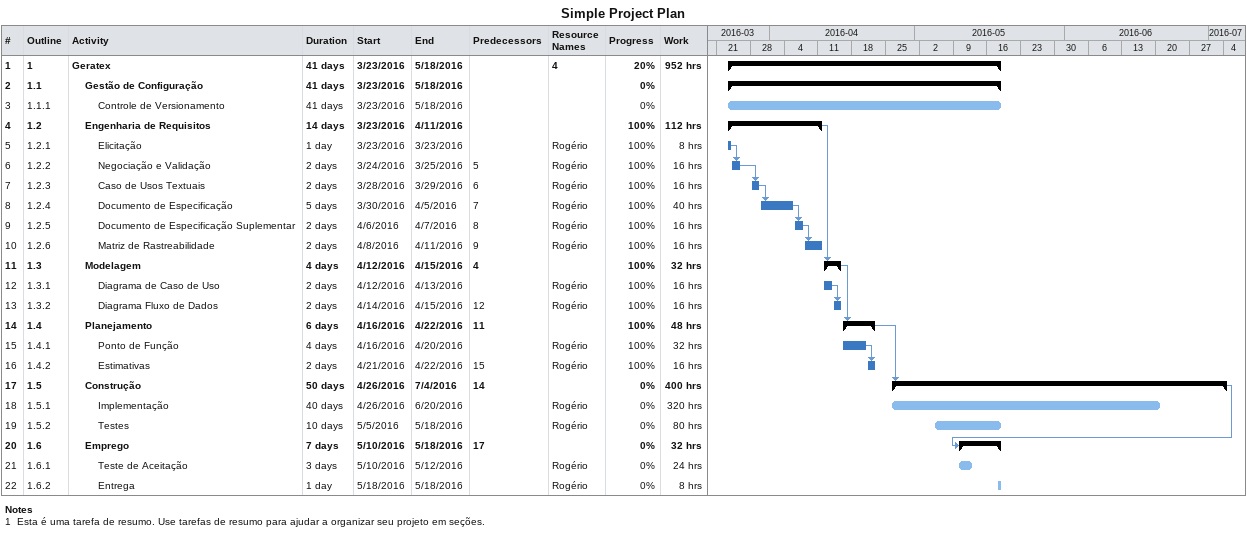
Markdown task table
Simple Project Plan

| ID | WBS | Task | Duration | Start | Finish | Predecessors | Resources | % complete | Work (h) |
|---|---|---|---|---|---|---|---|---|---|
| 1 | 1 | **Geratex** | 41d | 2016-03-23 | 2016-05-18 |  | 4 | 20 | 952 |
| 2 | 1.1 | **Gestão de Configuração** | 41d | 2016-03-23 | 2016-05-18 |  |  | 0 |  |
| 3 | 1.1.1 | Controle de Versionamento | 41d | 2016-03-23 | 2016-05-18 |  |  | 0 |  |
| 4 | 1.2 | **Engenharia de Requisitos** | 14d | 2016-03-23 | 2016-04-11 |  |  | 100 | 112 |
| 5 | 1.2.1 | Elicitação | 1d | 2016-03-23 | 2016-03-23 |  | Rogério | 100 | 8 |
| 6 | 1.2.2 | Negociação e Validação | 2d | 2016-03-24 | 2016-03-25 | 5 | Rogério | 100 | 16 |
| 7 | 1.2.3 | Caso de Usos Textuais | 2d | 2016-03-28 | 2016-03-29 | 6 | Rogério | 100 | 16 |
| 8 | 1.2.4 | Documento de Especificação | 5d | 2016-03-30 | 2016-04-05 | 7 | Rogério | 100 | 40 |
| 9 | 1.2.5 | Documento de Especificação Suplementar | 2d | 2016-04-06 | 2016-04-07 | 8 | Rogério | 100 | 16 |
| 10 | 1.2.6 | Matriz de Rastreabilidade | 2d | 2016-04-08 | 2016-04-11 | 9 | Rogério | 100 | 16 |
| 11 | 1.3 | **Modelagem** | 4d | 2016-04-12 | 2016-04-15 | 4 |  | 100 | 32 |
| 12 | 1.3.1 | Diagrama de Caso de Uso | 2d | 2016-04-12 | 2016-04-13 |  | Rogério | 100 | 16 |
| 13 | 1.3.2 | Diagrama Fluxo de Dados | 2d | 2016-04-14 | 2016-04-15 | 12 | Rogério | 100 | 16 |
| 14 | 1.4 | **Planejamento** | 6d | 2016-04-16 | 2016-04-22 | 11 |  | 100 | 48 |
| 15 | 1.4.1 | Ponto de Função | 4d | 2016-04-16 | 2016-04-20 |  | Rogério | 100 | 32 |
| 16 | 1.4.2 | Estimativas | 2d | 2016-04-21 | 2016-04-22 | 15 | Rogério | 100 | 16 |
| 17 | 1.5 | **Construção** | 50d | 2016-04-26 | 2016-07-04 | 14 |  | 0 | 400 |
| 18 | 1.5.1 | Implementação | 40d | 2016-04-26 | 2016-06-20 |  | Rogério | 0 | 320 |
| 19 | 1.5.2 | Testes | 10d | 2016-05-05 | 2016-05-18 |  | Rogério | 0 | 80 |
| 20 | 1.6 | **Emprego** | 7d | 2016-05-10 | 2016-05-18 | 17 |  | 0 | 32 |
| 21 | 1.6.1 | Teste de Aceitação | 3d | 2016-05-10 | 2016-05-12 |  | Rogério | 0 | 24 |
| 22 | 1.6.2 | Entrega | 1d | 2016-05-18 | 2016-05-18 |  | Rogério | 0 | 8 |

Notes
- 1: Esta é uma tarefa de resumo. Use tarefas de resumo para ajudar a organizar seu projeto em seções.
